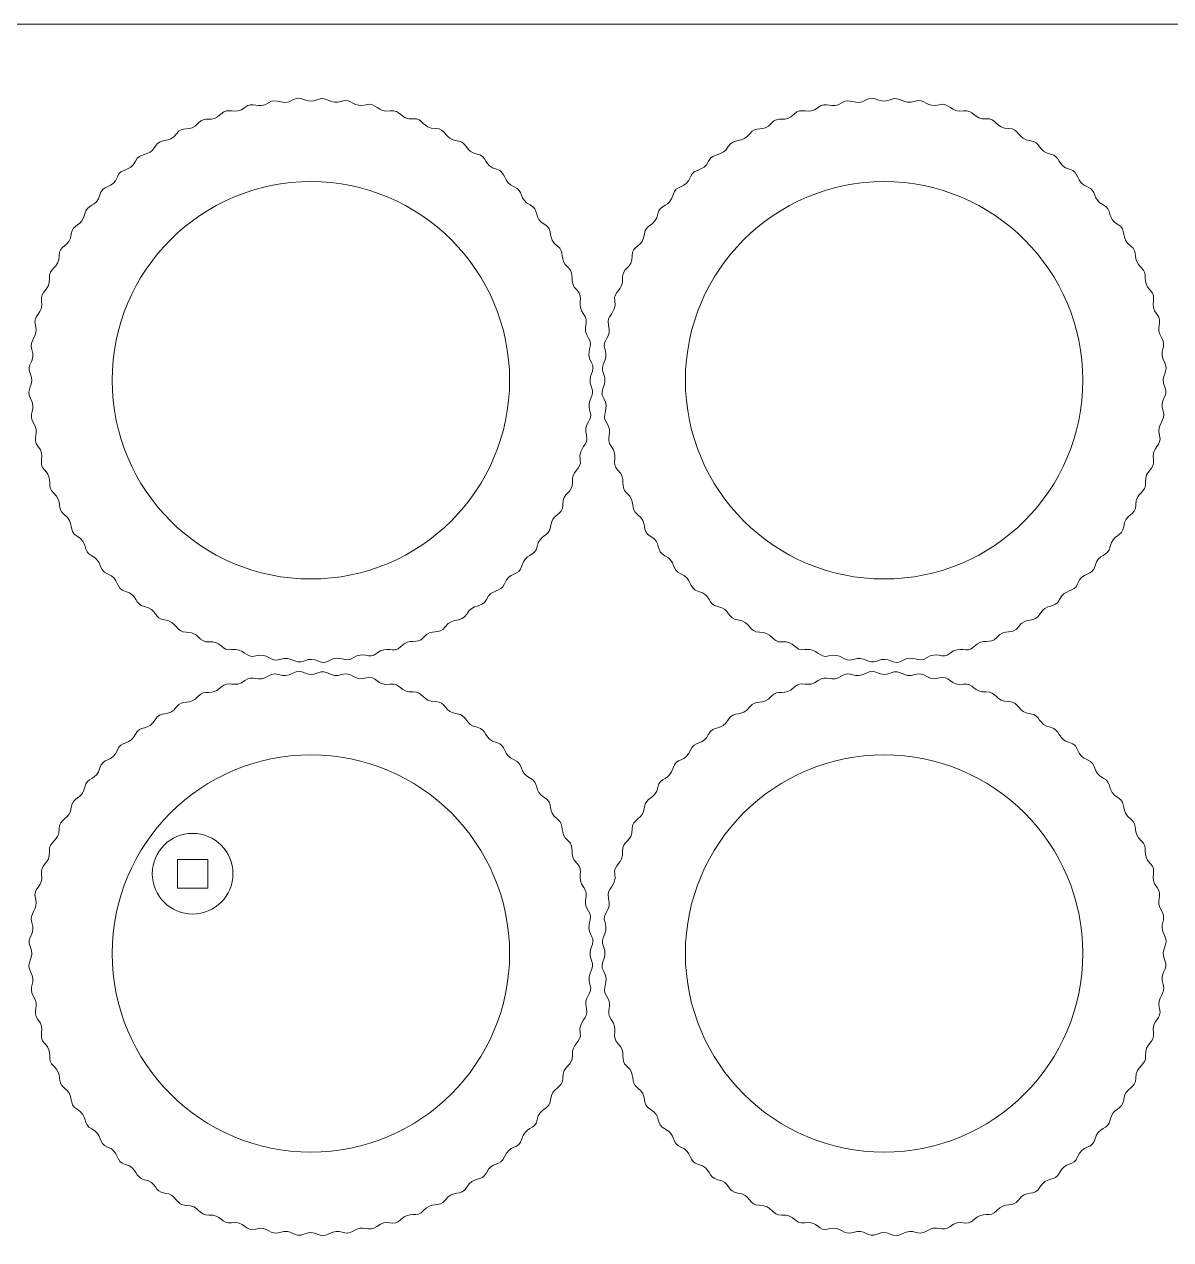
# Model space of a CAD drawing. Header units: centimetres. Extents: x -115 to 36, y 62 to 130.
# Drawn here: x -105.47 to -92.77, y 116.61 to 130.08 of the extents above; entities that cross this region are included whole.
import ezdxf

# ---------------------------------------------------------------- set-up
doc = ezdxf.new("R2010")
doc.units = ezdxf.units.CM
doc.header["$MEASUREMENT"] = 0
doc.layers.add('Camada 1', color=7, linetype='Continuous')

msp = doc.modelspace()

# ---------------------------------------------------------------- linework, layer by layer
at = {"layer": 'Camada 1', "lineweight": 9}
for points, knots in [([(-114.586, 128.83106), (-114.586, 129.51825), (-114.02377, 130.08052), (-113.33658, 130.08052), (-113.33658, 130.08052), (-113.33658, 130.08052), (-79.60186, 130.08052), (-79.60186, 130.08052), (-79.60186, 130.08052), (-78.91467, 130.08052), (-78.3524, 129.51825), (-78.3524, 128.83106), (-78.3524, 128.83106), (-78.3524, 128.83106), (-78.3524, 76.35485), (-78.3524, 76.35485), (-78.3524, 76.35485), (-78.3524, 75.66762), (-78.91467, 75.1054), (-79.60186, 75.1054), (-79.60186, 75.1054), (-79.60186, 75.1054), (-113.33658, 75.1054), (-113.33658, 75.1054), (-113.33658, 75.1054), (-114.02377, 75.1054), (-114.586, 75.66762), (-114.586, 76.35485), (-114.586, 76.35485), (-114.586, 76.35485), (-114.586, 128.83106), (-114.586, 128.83106)], [0, 0, 0, 0, 0.11111111, 0.11111111, 0.11111111, 0.11111111, 0.22222222, 0.22222222, 0.22222222, 0.22222222, 0.33333333, 0.33333333, 0.33333333, 0.33333333, 0.44444444, 0.44444444, 0.44444444, 0.44444444, 0.55555556, 0.55555556, 0.55555556, 0.55555556, 0.66666667, 0.66666667, 0.66666667, 0.66666667, 0.77777778, 0.77777778, 0.77777778, 0.77777778, 1, 1, 1, 1]), ([(-105.19728, 127.2658), (-105.20688, 127.37977), (-105.08657, 127.37175), (-105.08983, 127.51479), (-105.08983, 127.51479), (-105.09257, 127.63487), (-104.96768, 127.61116), (-104.95404, 127.75639), (-104.95404, 127.75639), (-104.94339, 127.86987), (-104.8303, 127.83966), (-104.80539, 127.97768), (-104.80539, 127.97768), (-104.78497, 128.09084), (-104.67103, 128.05066), (-104.63721, 128.19018), (-104.63721, 128.19018), (-104.60883, 128.30725), (-104.49414, 128.25171), (-104.44353, 128.38852), (-104.44353, 128.38852), (-104.404, 128.49537), (-104.30236, 128.43708), (-104.24266, 128.56389), (-104.24266, 128.56389), (-104.19372, 128.66783), (-104.09388, 128.59969), (-104.02517, 128.72568), (-104.02517, 128.72568), (-103.96766, 128.83113), (-103.87121, 128.74844), (-103.78666, 128.86731), (-103.78666, 128.86731), (-103.72081, 128.95989), (-103.63802, 128.87781), (-103.54731, 128.9847), (-103.54731, 128.9847), (-103.47316, 129.07207), (-103.39422, 128.98073), (-103.2954, 129.08446), (-103.2954, 129.08446), (-103.2124, 129.17159), (-103.1408, 129.0663), (-103.02847, 129.15944), (-103.02847, 129.15944), (-102.94103, 129.23195), (-102.88198, 129.13128), (-102.76675, 129.21099), (-102.76675, 129.21099), (-102.67261, 129.27611), (-102.61991, 129.16773), (-102.49762, 129.2422), (-102.49762, 129.2422), (-102.3948, 129.30481), (-102.35304, 129.1845), (-102.22046, 129.24545), (-102.22046, 129.24545), (-102.11767, 129.2927), (-102.08538, 129.18041), (-101.95434, 129.22748), (-101.95434, 129.22748), (-101.84655, 129.2662), (-101.82365, 129.14779), (-101.6861, 129.18807), (-101.6861, 129.18807), (-101.57085, 129.22182), (-101.56118, 129.09493), (-101.41761, 129.11943), (-101.41761, 129.11943), (-101.30532, 129.13859), (-101.30498, 129.02144), (-101.16532, 129.03316), (-101.16532, 129.03316), (-101.05126, 129.04273), (-101.05934, 128.9224), (-100.91637, 128.92571), (-100.91637, 128.92571), (-100.79623, 128.92849), (-100.81992, 128.80352), (-100.67473, 128.78996), (-100.67473, 128.78996), (-100.56136, 128.77937), (-100.59152, 128.66625), (-100.45344, 128.64132), (-100.45344, 128.64132), (-100.34035, 128.6209), (-100.38038, 128.50692), (-100.24089, 128.47309), (-100.24089, 128.47309), (-100.12384, 128.4447), (-100.17944, 128.33012), (-100.04256, 128.27941), (-100.04256, 128.27941), (-99.93568, 128.23981), (-99.99413, 128.13831), (-99.86719, 128.07854), (-99.86719, 128.07854), (-99.76333, 128.02964), (-99.83134, 127.92971), (-99.70544, 127.86105), (-99.70544, 127.86105), (-99.59998, 127.80354), (-99.68269, 127.70713), (-99.56377, 127.62255), (-99.56377, 127.62255), (-99.47131, 127.55679), (-99.55324, 127.47384), (-99.44642, 127.38315), (-99.44642, 127.38315), (-99.35895, 127.30888), (-99.45047, 127.23019), (-99.34666, 127.13128), (-99.34666, 127.13128), (-99.25959, 127.04832), (-99.36482, 126.97657), (-99.27168, 126.86435), (-99.27168, 126.86435), (-99.1991, 126.7769), (-99.29992, 126.71799), (-99.22013, 126.60263), (-99.22013, 126.60263), (-99.15497, 126.50841), (-99.26341, 126.45588), (-99.18892, 126.33351), (-99.18892, 126.33351), (-99.12631, 126.23066), (-99.24662, 126.18895), (-99.18567, 126.05635), (-99.18567, 126.05635), (-99.13836, 125.95344), (-99.25073, 125.92144), (-99.20364, 125.79018), (-99.20364, 125.79018), (-99.165, 125.68246), (-99.28315, 125.6594), (-99.24301, 125.52195), (-99.24301, 125.52195), (-99.20931, 125.40656), (-99.33621, 125.39724), (-99.31169, 125.25354), (-99.31169, 125.25354), (-99.29251, 125.14113), (-99.4097, 125.14106), (-99.39796, 125.00116), (-99.39796, 125.00116), (-99.38839, 124.88716), (-99.50855, 124.89531), (-99.50537, 124.75221), (-99.50537, 124.75221), (-99.5027, 124.63207), (-99.6276, 124.65582), (-99.64116, 124.51066), (-99.64116, 124.51066), (-99.65176, 124.39713), (-99.76492, 124.42747), (-99.7898, 124.28932), (-99.7898, 124.28932), (-99.81015, 124.17633), (-99.92421, 124.21624), (-99.95802, 124.07678), (-99.95802, 124.07678), (-99.98637, 123.95984), (-100.10114, 124.01522), (-100.15171, 123.87849), (-100.15171, 123.87849), (-100.19126, 123.77153), (-100.29268, 123.83012), (-100.35253, 123.70311), (-100.35253, 123.70311), (-100.4015, 123.59919), (-100.50127, 123.66733), (-100.57007, 123.54132), (-100.57007, 123.54132), (-100.62761, 123.43594), (-100.72395, 123.51861), (-100.80853, 123.39969), (-100.80853, 123.39969), (-100.87431, 123.3072), (-100.95719, 123.3892), (-101.04797, 123.2823), (-101.04797, 123.2823), (-101.12221, 123.19487), (-101.20079, 123.28644), (-101.29984, 123.18254), (-101.29984, 123.18254), (-101.38283, 123.09548), (-101.45443, 123.20072), (-101.56677, 123.10757), (-101.56677, 123.10757), (-101.65424, 123.03504), (-101.71311, 123.1358), (-101.82849, 123.05602), (-101.82849, 123.05602), (-101.92269, 122.99088), (-101.97517, 123.09936), (-102.09761, 123.02481), (-102.09761, 123.02481), (-102.20034, 122.96225), (-102.24209, 123.08245), (-102.37477, 123.02155), (-102.37477, 123.02155), (-102.47774, 122.97429), (-102.50955, 123.08666), (-102.6409, 123.03952), (-102.6409, 123.03952), (-102.74858, 123.00087), (-102.7718, 123.11906), (-102.90913, 123.07894), (-102.90913, 123.07894), (-103.02453, 123.04523), (-103.03384, 123.17208), (-103.17758, 123.14757), (-103.17758, 123.14757), (-103.28994, 123.12841), (-103.28997, 123.2455), (-103.42992, 123.23384), (-103.42992, 123.23384), (-103.544, 123.22434), (-103.53591, 123.34455), (-103.67891, 123.34129), (-103.67891, 123.34129), (-103.79901, 123.33855), (-103.77524, 123.46345), (-103.92046, 123.47708), (-103.92046, 123.47708), (-104.03398, 123.48774), (-104.00359, 123.60079), (-104.14176, 123.62568), (-104.14176, 123.62568), (-104.25477, 123.64604), (-104.21488, 123.7601), (-104.3543, 123.79391), (-104.3543, 123.79391), (-104.47133, 123.82229), (-104.41576, 123.93695), (-104.55263, 123.98759), (-104.55263, 123.98759), (-104.65953, 124.02714), (-104.6011, 124.12869), (-104.728, 124.18846), (-104.728, 124.18846), (-104.83193, 124.23741), (-104.76381, 124.33721), (-104.8898, 124.40595), (-104.8898, 124.40595), (-104.99517, 124.46344), (-104.91247, 124.55979), (-105.03143, 124.64442), (-105.03143, 124.64442), (-105.12395, 124.71024), (-105.04184, 124.79301), (-105.14882, 124.88385), (-105.14882, 124.88385), (-105.23621, 124.95806), (-105.1447, 125.03667), (-105.24858, 125.13572), (-105.24858, 125.13572), (-105.33562, 125.21871), (-105.23034, 125.29031), (-105.32355, 125.40265), (-105.32355, 125.40265), (-105.39611, 125.4901), (-105.29527, 125.54893), (-105.3751, 125.66437), (-105.3751, 125.66437), (-105.44021, 125.75853), (-105.33179, 125.81123), (-105.40631, 125.93354), (-105.40631, 125.93354), (-105.46892, 126.0363), (-105.34856, 126.07818), (-105.40953, 126.21066), (-105.40953, 126.21066), (-105.45691, 126.31361), (-105.34443, 126.3454), (-105.3916, 126.47678), (-105.3916, 126.47678), (-105.43027, 126.58449), (-105.312, 126.60747), (-105.35218, 126.74506), (-105.35218, 126.74506), (-105.38585, 126.86037), (-105.25909, 126.86965), (-105.28355, 127.01351), (-105.28355, 127.01351), (-105.30265, 127.12588), (-105.18559, 127.12588), (-105.19728, 127.2658)], [0, 0, 0, 0, 0.01369863, 0.01369863, 0.01369863, 0.01369863, 0.02739726, 0.02739726, 0.02739726, 0.02739726, 0.04109589, 0.04109589, 0.04109589, 0.04109589, 0.05479452, 0.05479452, 0.05479452, 0.05479452, 0.06849315, 0.06849315, 0.06849315, 0.06849315, 0.08219178, 0.08219178, 0.08219178, 0.08219178, 0.09589041, 0.09589041, 0.09589041, 0.09589041, 0.10958904, 0.10958904, 0.10958904, 0.10958904, 0.12328767, 0.12328767, 0.12328767, 0.12328767, 0.1369863, 0.1369863, 0.1369863, 0.1369863, 0.15068493, 0.15068493, 0.15068493, 0.15068493, 0.16438356, 0.16438356, 0.16438356, 0.16438356, 0.17808219, 0.17808219, 0.17808219, 0.17808219, 0.19178082, 0.19178082, 0.19178082, 0.19178082, 0.20547945, 0.20547945, 0.20547945, 0.20547945, 0.21917808, 0.21917808, 0.21917808, 0.21917808, 0.23287671, 0.23287671, 0.23287671, 0.23287671, 0.24657534, 0.24657534, 0.24657534, 0.24657534, 0.26027397, 0.26027397, 0.26027397, 0.26027397, 0.2739726, 0.2739726, 0.2739726, 0.2739726, 0.28767123, 0.28767123, 0.28767123, 0.28767123, 0.30136986, 0.30136986, 0.30136986, 0.30136986, 0.31506849, 0.31506849, 0.31506849, 0.31506849, 0.32876712, 0.32876712, 0.32876712, 0.32876712, 0.34246575, 0.34246575, 0.34246575, 0.34246575, 0.35616438, 0.35616438, 0.35616438, 0.35616438, 0.36986301, 0.36986301, 0.36986301, 0.36986301, 0.38356164, 0.38356164, 0.38356164, 0.38356164, 0.39726027, 0.39726027, 0.39726027, 0.39726027, 0.4109589, 0.4109589, 0.4109589, 0.4109589, 0.42465753, 0.42465753, 0.42465753, 0.42465753, 0.43835616, 0.43835616, 0.43835616, 0.43835616, 0.45205479, 0.45205479, 0.45205479, 0.45205479, 0.46575342, 0.46575342, 0.46575342, 0.46575342, 0.47945205, 0.47945205, 0.47945205, 0.47945205, 0.49315068, 0.49315068, 0.49315068, 0.49315068, 0.50684932, 0.50684932, 0.50684932, 0.50684932, 0.52054795, 0.52054795, 0.52054795, 0.52054795, 0.53424658, 0.53424658, 0.53424658, 0.53424658, 0.54794521, 0.54794521, 0.54794521, 0.54794521, 0.56164384, 0.56164384, 0.56164384, 0.56164384, 0.57534247, 0.57534247, 0.57534247, 0.57534247, 0.5890411, 0.5890411, 0.5890411, 0.5890411, 0.60273973, 0.60273973, 0.60273973, 0.60273973, 0.61643836, 0.61643836, 0.61643836, 0.61643836, 0.63013699, 0.63013699, 0.63013699, 0.63013699, 0.64383562, 0.64383562, 0.64383562, 0.64383562, 0.65753425, 0.65753425, 0.65753425, 0.65753425, 0.67123288, 0.67123288, 0.67123288, 0.67123288, 0.68493151, 0.68493151, 0.68493151, 0.68493151, 0.69863014, 0.69863014, 0.69863014, 0.69863014, 0.71232877, 0.71232877, 0.71232877, 0.71232877, 0.7260274, 0.7260274, 0.7260274, 0.7260274, 0.73972603, 0.73972603, 0.73972603, 0.73972603, 0.75342466, 0.75342466, 0.75342466, 0.75342466, 0.76712329, 0.76712329, 0.76712329, 0.76712329, 0.78082192, 0.78082192, 0.78082192, 0.78082192, 0.79452055, 0.79452055, 0.79452055, 0.79452055, 0.80821918, 0.80821918, 0.80821918, 0.80821918, 0.82191781, 0.82191781, 0.82191781, 0.82191781, 0.83561644, 0.83561644, 0.83561644, 0.83561644, 0.84931507, 0.84931507, 0.84931507, 0.84931507, 0.8630137, 0.8630137, 0.8630137, 0.8630137, 0.87671233, 0.87671233, 0.87671233, 0.87671233, 0.89041096, 0.89041096, 0.89041096, 0.89041096, 0.90410959, 0.90410959, 0.90410959, 0.90410959, 0.91780822, 0.91780822, 0.91780822, 0.91780822, 0.93150685, 0.93150685, 0.93150685, 0.93150685, 0.94520548, 0.94520548, 0.94520548, 0.94520548, 0.95890411, 0.95890411, 0.95890411, 0.95890411, 0.97260274, 0.97260274, 0.97260274, 0.97260274, 1, 1, 1, 1]), ([(-98.8426, 127.2658), (-98.8522, 127.37977), (-98.73189, 127.37175), (-98.73515, 127.51479), (-98.73515, 127.51479), (-98.73789, 127.63487), (-98.613, 127.61116), (-98.59936, 127.75639), (-98.59936, 127.75639), (-98.58871, 127.86987), (-98.47562, 127.83966), (-98.45071, 127.97768), (-98.45071, 127.97768), (-98.43029, 128.09084), (-98.31635, 128.05066), (-98.28253, 128.19018), (-98.28253, 128.19018), (-98.25415, 128.30725), (-98.13946, 128.25171), (-98.08885, 128.38852), (-98.08885, 128.38852), (-98.04932, 128.49537), (-97.94768, 128.43708), (-97.88798, 128.56389), (-97.88798, 128.56389), (-97.83904, 128.66783), (-97.7392, 128.59969), (-97.67049, 128.72568), (-97.67049, 128.72568), (-97.61298, 128.83113), (-97.51653, 128.74844), (-97.43198, 128.86731), (-97.43198, 128.86731), (-97.36613, 128.95989), (-97.28334, 128.87781), (-97.19263, 128.9847), (-97.19263, 128.9847), (-97.11848, 129.07207), (-97.03954, 128.98073), (-96.94072, 129.08446), (-96.94072, 129.08446), (-96.85772, 129.17159), (-96.78612, 129.0663), (-96.67379, 129.15944), (-96.67379, 129.15944), (-96.58635, 129.23195), (-96.5273, 129.13128), (-96.41207, 129.21099), (-96.41207, 129.21099), (-96.31793, 129.27611), (-96.26523, 129.16773), (-96.14294, 129.2422), (-96.14294, 129.2422), (-96.04012, 129.30481), (-95.99836, 129.1845), (-95.86578, 129.24545), (-95.86578, 129.24545), (-95.76299, 129.2927), (-95.7307, 129.18041), (-95.59966, 129.22748), (-95.59966, 129.22748), (-95.49187, 129.2662), (-95.46897, 129.14779), (-95.33142, 129.18807), (-95.33142, 129.18807), (-95.21617, 129.22182), (-95.2065, 129.09493), (-95.06293, 129.11943), (-95.06293, 129.11943), (-94.95064, 129.13859), (-94.9503, 129.02144), (-94.81064, 129.03316), (-94.81064, 129.03316), (-94.69658, 129.04273), (-94.70466, 128.9224), (-94.56169, 128.92571), (-94.56169, 128.92571), (-94.44155, 128.92849), (-94.46524, 128.80352), (-94.32005, 128.78996), (-94.32005, 128.78996), (-94.20668, 128.77937), (-94.23684, 128.66625), (-94.09876, 128.64132), (-94.09876, 128.64132), (-93.98567, 128.6209), (-94.0257, 128.50692), (-93.88621, 128.47309), (-93.88621, 128.47309), (-93.76916, 128.4447), (-93.82476, 128.33012), (-93.68788, 128.27941), (-93.68788, 128.27941), (-93.581, 128.23981), (-93.63945, 128.13831), (-93.51251, 128.07854), (-93.51251, 128.07854), (-93.40865, 128.02964), (-93.47666, 127.92971), (-93.35076, 127.86105), (-93.35076, 127.86105), (-93.2453, 127.80354), (-93.32801, 127.70713), (-93.20909, 127.62255), (-93.20909, 127.62255), (-93.11663, 127.55679), (-93.19856, 127.47384), (-93.09174, 127.38315), (-93.09174, 127.38315), (-93.00427, 127.30888), (-93.09579, 127.23019), (-92.99198, 127.13128), (-92.99198, 127.13128), (-92.90491, 127.04832), (-93.01014, 126.97657), (-92.917, 126.86435), (-92.917, 126.86435), (-92.84442, 126.7769), (-92.94524, 126.71799), (-92.86545, 126.60263), (-92.86545, 126.60263), (-92.80029, 126.50841), (-92.90873, 126.45588), (-92.83424, 126.33351), (-92.83424, 126.33351), (-92.77163, 126.23066), (-92.89194, 126.18895), (-92.83099, 126.05635), (-92.83099, 126.05635), (-92.78368, 125.95344), (-92.89605, 125.92144), (-92.84896, 125.79018), (-92.84896, 125.79018), (-92.81032, 125.68246), (-92.92847, 125.6594), (-92.88833, 125.52195), (-92.88833, 125.52195), (-92.85463, 125.40656), (-92.98153, 125.39724), (-92.95701, 125.25354), (-92.95701, 125.25354), (-92.93783, 125.14113), (-93.05502, 125.14106), (-93.04328, 125.00116), (-93.04328, 125.00116), (-93.03371, 124.88716), (-93.15387, 124.89531), (-93.15069, 124.75221), (-93.15069, 124.75221), (-93.14802, 124.63207), (-93.27292, 124.65582), (-93.28648, 124.51066), (-93.28648, 124.51066), (-93.29708, 124.39713), (-93.41024, 124.42747), (-93.43512, 124.28932), (-93.43512, 124.28932), (-93.45547, 124.17633), (-93.56953, 124.21624), (-93.60334, 124.07678), (-93.60334, 124.07678), (-93.63169, 123.95984), (-93.74646, 124.01522), (-93.79703, 123.87849), (-93.79703, 123.87849), (-93.83658, 123.77153), (-93.938, 123.83012), (-93.99785, 123.70311), (-93.99785, 123.70311), (-94.04682, 123.59919), (-94.14659, 123.66733), (-94.21539, 123.54132), (-94.21539, 123.54132), (-94.27293, 123.43594), (-94.36927, 123.51861), (-94.45385, 123.39969), (-94.45385, 123.39969), (-94.51963, 123.3072), (-94.60251, 123.3892), (-94.69329, 123.2823), (-94.69329, 123.2823), (-94.76753, 123.19487), (-94.84611, 123.28644), (-94.94516, 123.18254), (-94.94516, 123.18254), (-95.02815, 123.09548), (-95.09975, 123.20072), (-95.21209, 123.10757), (-95.21209, 123.10757), (-95.29956, 123.03504), (-95.35843, 123.1358), (-95.47381, 123.05602), (-95.47381, 123.05602), (-95.56801, 122.99088), (-95.62049, 123.09936), (-95.74293, 123.02481), (-95.74293, 123.02481), (-95.84566, 122.96225), (-95.88741, 123.08245), (-96.02009, 123.02155), (-96.02009, 123.02155), (-96.12306, 122.97429), (-96.15487, 123.08666), (-96.28622, 123.03952), (-96.28622, 123.03952), (-96.3939, 123.00087), (-96.41712, 123.11906), (-96.55445, 123.07894), (-96.55445, 123.07894), (-96.66985, 123.04523), (-96.67916, 123.17208), (-96.8229, 123.14757), (-96.8229, 123.14757), (-96.93526, 123.12841), (-96.93529, 123.2455), (-97.07524, 123.23384), (-97.07524, 123.23384), (-97.18932, 123.22434), (-97.18123, 123.34455), (-97.32423, 123.34129), (-97.32423, 123.34129), (-97.44433, 123.33855), (-97.42056, 123.46345), (-97.56578, 123.47708), (-97.56578, 123.47708), (-97.6793, 123.48774), (-97.64891, 123.60079), (-97.78708, 123.62568), (-97.78708, 123.62568), (-97.90009, 123.64604), (-97.8602, 123.7601), (-97.99962, 123.79391), (-97.99962, 123.79391), (-98.11665, 123.82229), (-98.06108, 123.93695), (-98.19795, 123.98759), (-98.19795, 123.98759), (-98.30485, 124.02714), (-98.24642, 124.12869), (-98.37332, 124.18846), (-98.37332, 124.18846), (-98.47725, 124.23741), (-98.40913, 124.33721), (-98.53512, 124.40595), (-98.53512, 124.40595), (-98.64049, 124.46344), (-98.55779, 124.55979), (-98.67675, 124.64442), (-98.67675, 124.64442), (-98.76927, 124.71024), (-98.68716, 124.79301), (-98.79414, 124.88385), (-98.79414, 124.88385), (-98.88153, 124.95806), (-98.79002, 125.03667), (-98.8939, 125.13572), (-98.8939, 125.13572), (-98.98094, 125.21871), (-98.87566, 125.29031), (-98.96887, 125.40265), (-98.96887, 125.40265), (-99.04143, 125.4901), (-98.94059, 125.54893), (-99.02042, 125.66437), (-99.02042, 125.66437), (-99.08553, 125.75853), (-98.97711, 125.81123), (-99.05163, 125.93354), (-99.05163, 125.93354), (-99.11424, 126.0363), (-98.99388, 126.07818), (-99.05485, 126.21066), (-99.05485, 126.21066), (-99.10223, 126.31361), (-98.98975, 126.3454), (-99.03692, 126.47678), (-99.03692, 126.47678), (-99.07559, 126.58449), (-98.95732, 126.60747), (-98.9975, 126.74506), (-98.9975, 126.74506), (-99.03117, 126.86037), (-98.90441, 126.86965), (-98.92887, 127.01351), (-98.92887, 127.01351), (-98.94797, 127.12588), (-98.83091, 127.12588), (-98.8426, 127.2658)], [0, 0, 0, 0, 0.01369863, 0.01369863, 0.01369863, 0.01369863, 0.02739726, 0.02739726, 0.02739726, 0.02739726, 0.04109589, 0.04109589, 0.04109589, 0.04109589, 0.05479452, 0.05479452, 0.05479452, 0.05479452, 0.06849315, 0.06849315, 0.06849315, 0.06849315, 0.08219178, 0.08219178, 0.08219178, 0.08219178, 0.09589041, 0.09589041, 0.09589041, 0.09589041, 0.10958904, 0.10958904, 0.10958904, 0.10958904, 0.12328767, 0.12328767, 0.12328767, 0.12328767, 0.1369863, 0.1369863, 0.1369863, 0.1369863, 0.15068493, 0.15068493, 0.15068493, 0.15068493, 0.16438356, 0.16438356, 0.16438356, 0.16438356, 0.17808219, 0.17808219, 0.17808219, 0.17808219, 0.19178082, 0.19178082, 0.19178082, 0.19178082, 0.20547945, 0.20547945, 0.20547945, 0.20547945, 0.21917808, 0.21917808, 0.21917808, 0.21917808, 0.23287671, 0.23287671, 0.23287671, 0.23287671, 0.24657534, 0.24657534, 0.24657534, 0.24657534, 0.26027397, 0.26027397, 0.26027397, 0.26027397, 0.2739726, 0.2739726, 0.2739726, 0.2739726, 0.28767123, 0.28767123, 0.28767123, 0.28767123, 0.30136986, 0.30136986, 0.30136986, 0.30136986, 0.31506849, 0.31506849, 0.31506849, 0.31506849, 0.32876712, 0.32876712, 0.32876712, 0.32876712, 0.34246575, 0.34246575, 0.34246575, 0.34246575, 0.35616438, 0.35616438, 0.35616438, 0.35616438, 0.36986301, 0.36986301, 0.36986301, 0.36986301, 0.38356164, 0.38356164, 0.38356164, 0.38356164, 0.39726027, 0.39726027, 0.39726027, 0.39726027, 0.4109589, 0.4109589, 0.4109589, 0.4109589, 0.42465753, 0.42465753, 0.42465753, 0.42465753, 0.43835616, 0.43835616, 0.43835616, 0.43835616, 0.45205479, 0.45205479, 0.45205479, 0.45205479, 0.46575342, 0.46575342, 0.46575342, 0.46575342, 0.47945205, 0.47945205, 0.47945205, 0.47945205, 0.49315068, 0.49315068, 0.49315068, 0.49315068, 0.50684932, 0.50684932, 0.50684932, 0.50684932, 0.52054795, 0.52054795, 0.52054795, 0.52054795, 0.53424658, 0.53424658, 0.53424658, 0.53424658, 0.54794521, 0.54794521, 0.54794521, 0.54794521, 0.56164384, 0.56164384, 0.56164384, 0.56164384, 0.57534247, 0.57534247, 0.57534247, 0.57534247, 0.5890411, 0.5890411, 0.5890411, 0.5890411, 0.60273973, 0.60273973, 0.60273973, 0.60273973, 0.61643836, 0.61643836, 0.61643836, 0.61643836, 0.63013699, 0.63013699, 0.63013699, 0.63013699, 0.64383562, 0.64383562, 0.64383562, 0.64383562, 0.65753425, 0.65753425, 0.65753425, 0.65753425, 0.67123288, 0.67123288, 0.67123288, 0.67123288, 0.68493151, 0.68493151, 0.68493151, 0.68493151, 0.69863014, 0.69863014, 0.69863014, 0.69863014, 0.71232877, 0.71232877, 0.71232877, 0.71232877, 0.7260274, 0.7260274, 0.7260274, 0.7260274, 0.73972603, 0.73972603, 0.73972603, 0.73972603, 0.75342466, 0.75342466, 0.75342466, 0.75342466, 0.76712329, 0.76712329, 0.76712329, 0.76712329, 0.78082192, 0.78082192, 0.78082192, 0.78082192, 0.79452055, 0.79452055, 0.79452055, 0.79452055, 0.80821918, 0.80821918, 0.80821918, 0.80821918, 0.82191781, 0.82191781, 0.82191781, 0.82191781, 0.83561644, 0.83561644, 0.83561644, 0.83561644, 0.84931507, 0.84931507, 0.84931507, 0.84931507, 0.8630137, 0.8630137, 0.8630137, 0.8630137, 0.87671233, 0.87671233, 0.87671233, 0.87671233, 0.89041096, 0.89041096, 0.89041096, 0.89041096, 0.90410959, 0.90410959, 0.90410959, 0.90410959, 0.91780822, 0.91780822, 0.91780822, 0.91780822, 0.93150685, 0.93150685, 0.93150685, 0.93150685, 0.94520548, 0.94520548, 0.94520548, 0.94520548, 0.95890411, 0.95890411, 0.95890411, 0.95890411, 0.97260274, 0.97260274, 0.97260274, 0.97260274, 1, 1, 1, 1]), ([(-102.2976, 123.93071), (-103.5142, 123.93071), (-104.50041, 124.91692), (-104.50041, 126.13352), (-104.50041, 126.13352), (-104.50041, 127.35008), (-103.5142, 128.33633), (-102.2976, 128.33633), (-102.2976, 128.33633), (-101.08104, 128.33633), (-100.09479, 127.35008), (-100.09479, 126.13352), (-100.09479, 126.13352), (-100.09479, 124.91692), (-101.08104, 123.93071), (-102.2976, 123.93071)], [0, 0, 0, 0, 0.2, 0.2, 0.2, 0.2, 0.4, 0.4, 0.4, 0.4, 0.6, 0.6, 0.6, 0.6, 1, 1, 1, 1]), ([(-95.94292, 123.93071), (-97.15952, 123.93071), (-98.14573, 124.91692), (-98.14573, 126.13352), (-98.14573, 126.13352), (-98.14573, 127.35008), (-97.15952, 128.33633), (-95.94292, 128.33633), (-95.94292, 128.33633), (-94.72636, 128.33633), (-93.74011, 127.35008), (-93.74011, 126.13352), (-93.74011, 126.13352), (-93.74011, 124.91692), (-94.72636, 123.93071), (-95.94292, 123.93071)], [0, 0, 0, 0, 0.2, 0.2, 0.2, 0.2, 0.4, 0.4, 0.4, 0.4, 0.6, 0.6, 0.6, 0.6, 1, 1, 1, 1]), ([(-105.19726, 120.91108), (-105.20687, 121.02513), (-105.08655, 121.01702), (-105.08981, 121.16011), (-105.08981, 121.16011), (-105.09255, 121.28013), (-104.96765, 121.25653), (-104.95402, 121.40171), (-104.95402, 121.40171), (-104.94336, 121.51519), (-104.83032, 121.48491), (-104.80538, 121.623), (-104.80538, 121.623), (-104.78495, 121.73612), (-104.67102, 121.696), (-104.63719, 121.8355), (-104.63719, 121.8355), (-104.6088, 121.95257), (-104.4941, 121.89703), (-104.44351, 122.03384), (-104.44351, 122.03384), (-104.404, 122.14069), (-104.30239, 122.08238), (-104.24264, 122.20921), (-104.24264, 122.20921), (-104.1937, 122.31311), (-104.09384, 122.24506), (-104.02515, 122.371), (-104.02515, 122.371), (-103.96768, 122.47638), (-103.87123, 122.39371), (-103.78664, 122.51263), (-103.78664, 122.51263), (-103.72081, 122.60518), (-103.6379, 122.5232), (-103.54729, 122.62998), (-103.54729, 122.62998), (-103.47311, 122.7174), (-103.39425, 122.626), (-103.29538, 122.72978), (-103.29538, 122.72978), (-103.21241, 122.81687), (-103.14081, 122.71159), (-103.02845, 122.80476), (-103.02845, 122.80476), (-102.94097, 122.8773), (-102.88204, 122.77655), (-102.76673, 122.85631), (-102.76673, 122.85631), (-102.67257, 122.92144), (-102.61984, 122.81302), (-102.4976, 122.88752), (-102.4976, 122.88752), (-102.39488, 122.95013), (-102.35284, 122.8298), (-102.22045, 122.89073), (-102.22045, 122.89073), (-102.11755, 122.93809), (-102.08565, 122.82569), (-101.95432, 122.8728), (-101.95432, 122.8728), (-101.84654, 122.91146), (-101.8234, 122.79311), (-101.68609, 122.83334), (-101.68609, 122.83334), (-101.57073, 122.86714), (-101.56134, 122.74023), (-101.4176, 122.76475), (-101.4176, 122.76475), (-101.30527, 122.78392), (-101.30505, 122.66675), (-101.1653, 122.67848), (-101.1653, 122.67848), (-101.05119, 122.68806), (-101.0594, 122.56772), (-100.91635, 122.57103), (-100.91635, 122.57103), (-100.79635, 122.57381), (-100.81973, 122.44877), (-100.67471, 122.43524), (-100.67471, 122.43524), (-100.56126, 122.42466), (-100.59153, 122.31153), (-100.45342, 122.28664), (-100.45342, 122.28664), (-100.34042, 122.26627), (-100.38031, 122.15222), (-100.24088, 122.11841), (-100.24088, 122.11841), (-100.12378, 122.09001), (-100.17943, 121.97539), (-100.04254, 121.92473), (-100.04254, 121.92473), (-99.93568, 121.88518), (-99.99418, 121.78373), (-99.86717, 121.72386), (-99.86717, 121.72386), (-99.76331, 121.67491), (-99.83135, 121.57507), (-99.70542, 121.50637), (-99.70542, 121.50637), (-99.59997, 121.44884), (-99.68267, 121.35238), (-99.56375, 121.26786), (-99.56375, 121.26786), (-99.47131, 121.20216), (-99.55321, 121.11915), (-99.4464, 121.02847), (-99.4464, 121.02847), (-99.35892, 120.9542), (-99.45046, 120.87551), (-99.34664, 120.7766), (-99.34664, 120.7766), (-99.25958, 120.69366), (-99.3648, 120.62196), (-99.27166, 120.50967), (-99.27166, 120.50967), (-99.19908, 120.42217), (-99.29991, 120.36331), (-99.22011, 120.24795), (-99.22011, 120.24795), (-99.15495, 120.15376), (-99.26338, 120.10111), (-99.18891, 119.97883), (-99.18891, 119.97883), (-99.1263, 119.87602), (-99.24662, 119.83417), (-99.18565, 119.70162), (-99.18565, 119.70162), (-99.13835, 119.59878), (-99.25069, 119.56683), (-99.20362, 119.4355), (-99.20362, 119.4355), (-99.16498, 119.32771), (-99.28312, 119.3047), (-99.24299, 119.16727), (-99.24299, 119.16727), (-99.2093, 119.05191), (-99.33618, 119.04251), (-99.31167, 118.89882), (-99.31167, 118.89882), (-99.2925, 118.78647), (-99.40968, 118.78635), (-99.39794, 118.64648), (-99.39794, 118.64648), (-99.38836, 118.53239), (-99.50855, 118.54062), (-99.50535, 118.39753), (-99.50535, 118.39753), (-99.50267, 118.27742), (-99.62757, 118.30117), (-99.64114, 118.15598), (-99.64114, 118.15598), (-99.65176, 118.04241), (-99.76487, 118.07285), (-99.78978, 117.93464), (-99.78978, 117.93464), (-99.81014, 117.82166), (-99.92423, 117.8614), (-99.95801, 117.7221), (-99.95801, 117.7221), (-99.98638, 117.60511), (-100.10101, 117.66065), (-100.15169, 117.52381), (-100.15169, 117.52381), (-100.19132, 117.41681), (-100.29267, 117.47542), (-100.35252, 117.34843), (-100.35252, 117.34843), (-100.40152, 117.24446), (-100.50131, 117.3126), (-100.57005, 117.18664), (-100.57005, 117.18664), (-100.62756, 117.08126), (-100.72404, 117.16389), (-100.80856, 117.04501), (-100.80856, 117.04501), (-100.87438, 116.95244), (-100.95717, 117.03452), (-101.04795, 116.92762), (-101.04795, 116.92762), (-101.12217, 116.84022), (-101.20092, 116.9316), (-101.29982, 116.82786), (-101.29982, 116.82786), (-101.38285, 116.74076), (-101.45435, 116.84608), (-101.56675, 116.75288), (-101.56675, 116.75288), (-101.6542, 116.68037), (-101.7131, 116.78112), (-101.82847, 116.70134), (-101.82847, 116.70134), (-101.92265, 116.63621), (-101.97524, 116.74458), (-102.0976, 116.67013), (-102.0976, 116.67013), (-102.20038, 116.60759), (-102.24219, 116.7278), (-102.37476, 116.66687), (-102.37476, 116.66687), (-102.47761, 116.6196), (-102.50958, 116.73192), (-102.64088, 116.68484), (-102.64088, 116.68484), (-102.74868, 116.64619), (-102.77157, 116.76437), (-102.90911, 116.72421), (-102.90911, 116.72421), (-103.02446, 116.69053), (-103.03383, 116.81739), (-103.17756, 116.79289), (-103.17756, 116.79289), (-103.28991, 116.77374), (-103.2901, 116.89089), (-103.4299, 116.87916), (-103.4299, 116.87916), (-103.544, 116.86958), (-103.53571, 116.98982), (-103.67889, 116.98657), (-103.67889, 116.98657), (-103.79887, 116.98385), (-103.77541, 117.10885), (-103.92045, 117.1224), (-103.92045, 117.1224), (-104.03389, 117.133), (-104.00355, 117.24605), (-104.14174, 117.271), (-104.14174, 117.271), (-104.25481, 117.29141), (-104.21486, 117.40542), (-104.35428, 117.43923), (-104.35428, 117.43923), (-104.47136, 117.46762), (-104.41574, 117.58227), (-104.55262, 117.63291), (-104.55262, 117.63291), (-104.65958, 117.67248), (-104.60093, 117.77385), (-104.72799, 117.83374), (-104.72799, 117.83374), (-104.83187, 117.88271), (-104.76382, 117.98252), (-104.88978, 118.05127), (-104.88978, 118.05127), (-104.99519, 118.1088), (-104.91244, 118.20506), (-105.03141, 118.28974), (-105.03141, 118.28974), (-105.12394, 118.3556), (-105.04184, 118.43834), (-105.1488, 118.52917), (-105.1488, 118.52917), (-105.23619, 118.60338), (-105.14468, 118.682), (-105.24856, 118.78104), (-105.24856, 118.78104), (-105.33563, 118.86405), (-105.2303, 118.93561), (-105.32354, 119.04797), (-105.32354, 119.04797), (-105.39609, 119.1354), (-105.29524, 119.19421), (-105.37509, 119.30969), (-105.37509, 119.30969), (-105.44019, 119.40384), (-105.33177, 119.45645), (-105.4063, 119.57882), (-105.4063, 119.57882), (-105.46889, 119.68158), (-105.34857, 119.7235), (-105.40951, 119.85593), (-105.40951, 119.85593), (-105.45691, 119.95893), (-105.3444, 119.99072), (-105.39158, 120.1221), (-105.39158, 120.1221), (-105.43025, 120.2298), (-105.31196, 120.25288), (-105.35217, 120.39038), (-105.35217, 120.39038), (-105.38589, 120.50566), (-105.25906, 120.51491), (-105.28353, 120.65883), (-105.28353, 120.65883), (-105.30263, 120.7712), (-105.18557, 120.77124), (-105.19726, 120.91108)], [0, 0, 0, 0, 0.01369863, 0.01369863, 0.01369863, 0.01369863, 0.02739726, 0.02739726, 0.02739726, 0.02739726, 0.04109589, 0.04109589, 0.04109589, 0.04109589, 0.05479452, 0.05479452, 0.05479452, 0.05479452, 0.06849315, 0.06849315, 0.06849315, 0.06849315, 0.08219178, 0.08219178, 0.08219178, 0.08219178, 0.09589041, 0.09589041, 0.09589041, 0.09589041, 0.10958904, 0.10958904, 0.10958904, 0.10958904, 0.12328767, 0.12328767, 0.12328767, 0.12328767, 0.1369863, 0.1369863, 0.1369863, 0.1369863, 0.15068493, 0.15068493, 0.15068493, 0.15068493, 0.16438356, 0.16438356, 0.16438356, 0.16438356, 0.17808219, 0.17808219, 0.17808219, 0.17808219, 0.19178082, 0.19178082, 0.19178082, 0.19178082, 0.20547945, 0.20547945, 0.20547945, 0.20547945, 0.21917808, 0.21917808, 0.21917808, 0.21917808, 0.23287671, 0.23287671, 0.23287671, 0.23287671, 0.24657534, 0.24657534, 0.24657534, 0.24657534, 0.26027397, 0.26027397, 0.26027397, 0.26027397, 0.2739726, 0.2739726, 0.2739726, 0.2739726, 0.28767123, 0.28767123, 0.28767123, 0.28767123, 0.30136986, 0.30136986, 0.30136986, 0.30136986, 0.31506849, 0.31506849, 0.31506849, 0.31506849, 0.32876712, 0.32876712, 0.32876712, 0.32876712, 0.34246575, 0.34246575, 0.34246575, 0.34246575, 0.35616438, 0.35616438, 0.35616438, 0.35616438, 0.36986301, 0.36986301, 0.36986301, 0.36986301, 0.38356164, 0.38356164, 0.38356164, 0.38356164, 0.39726027, 0.39726027, 0.39726027, 0.39726027, 0.4109589, 0.4109589, 0.4109589, 0.4109589, 0.42465753, 0.42465753, 0.42465753, 0.42465753, 0.43835616, 0.43835616, 0.43835616, 0.43835616, 0.45205479, 0.45205479, 0.45205479, 0.45205479, 0.46575342, 0.46575342, 0.46575342, 0.46575342, 0.47945205, 0.47945205, 0.47945205, 0.47945205, 0.49315068, 0.49315068, 0.49315068, 0.49315068, 0.50684932, 0.50684932, 0.50684932, 0.50684932, 0.52054795, 0.52054795, 0.52054795, 0.52054795, 0.53424658, 0.53424658, 0.53424658, 0.53424658, 0.54794521, 0.54794521, 0.54794521, 0.54794521, 0.56164384, 0.56164384, 0.56164384, 0.56164384, 0.57534247, 0.57534247, 0.57534247, 0.57534247, 0.5890411, 0.5890411, 0.5890411, 0.5890411, 0.60273973, 0.60273973, 0.60273973, 0.60273973, 0.61643836, 0.61643836, 0.61643836, 0.61643836, 0.63013699, 0.63013699, 0.63013699, 0.63013699, 0.64383562, 0.64383562, 0.64383562, 0.64383562, 0.65753425, 0.65753425, 0.65753425, 0.65753425, 0.67123288, 0.67123288, 0.67123288, 0.67123288, 0.68493151, 0.68493151, 0.68493151, 0.68493151, 0.69863014, 0.69863014, 0.69863014, 0.69863014, 0.71232877, 0.71232877, 0.71232877, 0.71232877, 0.7260274, 0.7260274, 0.7260274, 0.7260274, 0.73972603, 0.73972603, 0.73972603, 0.73972603, 0.75342466, 0.75342466, 0.75342466, 0.75342466, 0.76712329, 0.76712329, 0.76712329, 0.76712329, 0.78082192, 0.78082192, 0.78082192, 0.78082192, 0.79452055, 0.79452055, 0.79452055, 0.79452055, 0.80821918, 0.80821918, 0.80821918, 0.80821918, 0.82191781, 0.82191781, 0.82191781, 0.82191781, 0.83561644, 0.83561644, 0.83561644, 0.83561644, 0.84931507, 0.84931507, 0.84931507, 0.84931507, 0.8630137, 0.8630137, 0.8630137, 0.8630137, 0.87671233, 0.87671233, 0.87671233, 0.87671233, 0.89041096, 0.89041096, 0.89041096, 0.89041096, 0.90410959, 0.90410959, 0.90410959, 0.90410959, 0.91780822, 0.91780822, 0.91780822, 0.91780822, 0.93150685, 0.93150685, 0.93150685, 0.93150685, 0.94520548, 0.94520548, 0.94520548, 0.94520548, 0.95890411, 0.95890411, 0.95890411, 0.95890411, 0.97260274, 0.97260274, 0.97260274, 0.97260274, 1, 1, 1, 1]), ([(-98.8426, 120.91113), (-98.8522, 121.0251), (-98.73189, 121.01708), (-98.73515, 121.16012), (-98.73515, 121.16012), (-98.73789, 121.2802), (-98.613, 121.25649), (-98.59936, 121.40172), (-98.59936, 121.40172), (-98.58871, 121.5152), (-98.47562, 121.48499), (-98.45071, 121.62301), (-98.45071, 121.62301), (-98.43029, 121.73617), (-98.31635, 121.69599), (-98.28253, 121.83551), (-98.28253, 121.83551), (-98.25415, 121.95258), (-98.13946, 121.89704), (-98.08885, 122.03385), (-98.08885, 122.03385), (-98.04932, 122.1407), (-97.94768, 122.08241), (-97.88798, 122.20922), (-97.88798, 122.20922), (-97.83904, 122.31316), (-97.7392, 122.24502), (-97.67049, 122.37101), (-97.67049, 122.37101), (-97.61298, 122.47646), (-97.51653, 122.39377), (-97.43198, 122.51264), (-97.43198, 122.51264), (-97.36613, 122.60522), (-97.28334, 122.52314), (-97.19263, 122.63003), (-97.19263, 122.63003), (-97.11848, 122.7174), (-97.03954, 122.62606), (-96.94072, 122.72979), (-96.94072, 122.72979), (-96.85772, 122.81692), (-96.78612, 122.71163), (-96.67379, 122.80477), (-96.67379, 122.80477), (-96.58635, 122.87728), (-96.5273, 122.77661), (-96.41207, 122.85632), (-96.41207, 122.85632), (-96.31793, 122.92144), (-96.26523, 122.81306), (-96.14294, 122.88753), (-96.14294, 122.88753), (-96.04012, 122.95014), (-95.99836, 122.82983), (-95.86578, 122.89078), (-95.86578, 122.89078), (-95.76299, 122.93803), (-95.7307, 122.82574), (-95.59966, 122.87281), (-95.59966, 122.87281), (-95.49187, 122.91153), (-95.46897, 122.79312), (-95.33142, 122.8334), (-95.33142, 122.8334), (-95.21617, 122.86715), (-95.2065, 122.74026), (-95.06293, 122.76476), (-95.06293, 122.76476), (-94.95064, 122.78392), (-94.9503, 122.66677), (-94.81064, 122.67849), (-94.81064, 122.67849), (-94.69658, 122.68806), (-94.70466, 122.56773), (-94.56169, 122.57104), (-94.56169, 122.57104), (-94.44155, 122.57382), (-94.46524, 122.44885), (-94.32005, 122.43529), (-94.32005, 122.43529), (-94.20668, 122.4247), (-94.23684, 122.31158), (-94.09876, 122.28665), (-94.09876, 122.28665), (-93.98567, 122.26623), (-94.0257, 122.15225), (-93.88621, 122.11842), (-93.88621, 122.11842), (-93.76916, 122.09003), (-93.82476, 121.97545), (-93.68788, 121.92474), (-93.68788, 121.92474), (-93.581, 121.88514), (-93.63945, 121.78364), (-93.51251, 121.72387), (-93.51251, 121.72387), (-93.40865, 121.67497), (-93.47666, 121.57504), (-93.35076, 121.50638), (-93.35076, 121.50638), (-93.2453, 121.44887), (-93.32801, 121.35246), (-93.20909, 121.26788), (-93.20909, 121.26788), (-93.11663, 121.20212), (-93.19856, 121.11917), (-93.09174, 121.02848), (-93.09174, 121.02848), (-93.00427, 120.95421), (-93.09579, 120.87552), (-92.99198, 120.77661), (-92.99198, 120.77661), (-92.90491, 120.69365), (-93.01014, 120.6219), (-92.917, 120.50968), (-92.917, 120.50968), (-92.84442, 120.42223), (-92.94524, 120.36332), (-92.86545, 120.24796), (-92.86545, 120.24796), (-92.80029, 120.15374), (-92.90873, 120.10121), (-92.83424, 119.97884), (-92.83424, 119.97884), (-92.77163, 119.87599), (-92.89194, 119.83428), (-92.83099, 119.70168), (-92.83099, 119.70168), (-92.78368, 119.59877), (-92.89605, 119.56677), (-92.84896, 119.43551), (-92.84896, 119.43551), (-92.81032, 119.32779), (-92.92847, 119.30473), (-92.88833, 119.16728), (-92.88833, 119.16728), (-92.85463, 119.05189), (-92.98153, 119.04257), (-92.95701, 118.89887), (-92.95701, 118.89887), (-92.93783, 118.78646), (-93.05502, 118.78639), (-93.04328, 118.64649), (-93.04328, 118.64649), (-93.03371, 118.53249), (-93.15387, 118.54064), (-93.15069, 118.39754), (-93.15069, 118.39754), (-93.14802, 118.2774), (-93.27292, 118.30115), (-93.28648, 118.15599), (-93.28648, 118.15599), (-93.29708, 118.04246), (-93.41024, 118.0728), (-93.43512, 117.93465), (-93.43512, 117.93465), (-93.45547, 117.82166), (-93.56953, 117.86157), (-93.60334, 117.72211), (-93.60334, 117.72211), (-93.63169, 117.60517), (-93.74646, 117.66055), (-93.79703, 117.52382), (-93.79703, 117.52382), (-93.83658, 117.41686), (-93.938, 117.47545), (-93.99785, 117.34844), (-93.99785, 117.34844), (-94.04682, 117.24452), (-94.14659, 117.31266), (-94.21539, 117.18665), (-94.21539, 117.18665), (-94.27293, 117.08127), (-94.36927, 117.16394), (-94.45385, 117.04502), (-94.45385, 117.04502), (-94.51963, 116.95253), (-94.60251, 117.03453), (-94.69329, 116.92763), (-94.69329, 116.92763), (-94.76753, 116.8402), (-94.84611, 116.93177), (-94.94516, 116.82787), (-94.94516, 116.82787), (-95.02815, 116.74081), (-95.09975, 116.84605), (-95.21209, 116.7529), (-95.21209, 116.7529), (-95.29956, 116.68037), (-95.35843, 116.78113), (-95.47381, 116.70135), (-95.47381, 116.70135), (-95.56801, 116.63621), (-95.62049, 116.74469), (-95.74293, 116.67014), (-95.74293, 116.67014), (-95.84566, 116.60758), (-95.88741, 116.72778), (-96.02009, 116.66688), (-96.02009, 116.66688), (-96.12306, 116.61962), (-96.15487, 116.73199), (-96.28622, 116.68485), (-96.28622, 116.68485), (-96.3939, 116.6462), (-96.41712, 116.76439), (-96.55445, 116.72427), (-96.55445, 116.72427), (-96.66985, 116.69056), (-96.67916, 116.81741), (-96.8229, 116.7929), (-96.8229, 116.7929), (-96.93526, 116.77374), (-96.93529, 116.89083), (-97.07524, 116.87917), (-97.07524, 116.87917), (-97.18932, 116.86967), (-97.18123, 116.98988), (-97.32423, 116.98662), (-97.32423, 116.98662), (-97.44433, 116.98388), (-97.42056, 117.10878), (-97.56578, 117.12241), (-97.56578, 117.12241), (-97.6793, 117.13307), (-97.64891, 117.24612), (-97.78708, 117.27101), (-97.78708, 117.27101), (-97.90009, 117.29137), (-97.8602, 117.40543), (-97.99962, 117.43924), (-97.99962, 117.43924), (-98.11665, 117.46762), (-98.06108, 117.58228), (-98.19795, 117.63292), (-98.19795, 117.63292), (-98.30485, 117.67247), (-98.24642, 117.77402), (-98.37332, 117.83379), (-98.37332, 117.83379), (-98.47725, 117.88274), (-98.40913, 117.98254), (-98.53512, 118.05128), (-98.53512, 118.05128), (-98.64049, 118.10877), (-98.55779, 118.20512), (-98.67675, 118.28975), (-98.67675, 118.28975), (-98.76927, 118.35557), (-98.68716, 118.43834), (-98.79414, 118.52918), (-98.79414, 118.52918), (-98.88153, 118.60339), (-98.79002, 118.682), (-98.8939, 118.78105), (-98.8939, 118.78105), (-98.98094, 118.86404), (-98.87566, 118.93564), (-98.96887, 119.04798), (-98.96887, 119.04798), (-99.04143, 119.13543), (-98.94059, 119.19426), (-99.02042, 119.3097), (-99.02042, 119.3097), (-99.08553, 119.40386), (-98.97711, 119.45656), (-99.05163, 119.57887), (-99.05163, 119.57887), (-99.11424, 119.68163), (-98.99388, 119.72351), (-99.05485, 119.85599), (-99.05485, 119.85599), (-99.10223, 119.95894), (-98.98975, 119.99073), (-99.03692, 120.12211), (-99.03692, 120.12211), (-99.07559, 120.22982), (-98.95732, 120.2528), (-98.9975, 120.39039), (-98.9975, 120.39039), (-99.03117, 120.5057), (-98.90441, 120.51498), (-98.92887, 120.65884), (-98.92887, 120.65884), (-98.94797, 120.77121), (-98.83091, 120.77121), (-98.8426, 120.91113)], [0, 0, 0, 0, 0.01369863, 0.01369863, 0.01369863, 0.01369863, 0.02739726, 0.02739726, 0.02739726, 0.02739726, 0.04109589, 0.04109589, 0.04109589, 0.04109589, 0.05479452, 0.05479452, 0.05479452, 0.05479452, 0.06849315, 0.06849315, 0.06849315, 0.06849315, 0.08219178, 0.08219178, 0.08219178, 0.08219178, 0.09589041, 0.09589041, 0.09589041, 0.09589041, 0.10958904, 0.10958904, 0.10958904, 0.10958904, 0.12328767, 0.12328767, 0.12328767, 0.12328767, 0.1369863, 0.1369863, 0.1369863, 0.1369863, 0.15068493, 0.15068493, 0.15068493, 0.15068493, 0.16438356, 0.16438356, 0.16438356, 0.16438356, 0.17808219, 0.17808219, 0.17808219, 0.17808219, 0.19178082, 0.19178082, 0.19178082, 0.19178082, 0.20547945, 0.20547945, 0.20547945, 0.20547945, 0.21917808, 0.21917808, 0.21917808, 0.21917808, 0.23287671, 0.23287671, 0.23287671, 0.23287671, 0.24657534, 0.24657534, 0.24657534, 0.24657534, 0.26027397, 0.26027397, 0.26027397, 0.26027397, 0.2739726, 0.2739726, 0.2739726, 0.2739726, 0.28767123, 0.28767123, 0.28767123, 0.28767123, 0.30136986, 0.30136986, 0.30136986, 0.30136986, 0.31506849, 0.31506849, 0.31506849, 0.31506849, 0.32876712, 0.32876712, 0.32876712, 0.32876712, 0.34246575, 0.34246575, 0.34246575, 0.34246575, 0.35616438, 0.35616438, 0.35616438, 0.35616438, 0.36986301, 0.36986301, 0.36986301, 0.36986301, 0.38356164, 0.38356164, 0.38356164, 0.38356164, 0.39726027, 0.39726027, 0.39726027, 0.39726027, 0.4109589, 0.4109589, 0.4109589, 0.4109589, 0.42465753, 0.42465753, 0.42465753, 0.42465753, 0.43835616, 0.43835616, 0.43835616, 0.43835616, 0.45205479, 0.45205479, 0.45205479, 0.45205479, 0.46575342, 0.46575342, 0.46575342, 0.46575342, 0.47945205, 0.47945205, 0.47945205, 0.47945205, 0.49315068, 0.49315068, 0.49315068, 0.49315068, 0.50684932, 0.50684932, 0.50684932, 0.50684932, 0.52054795, 0.52054795, 0.52054795, 0.52054795, 0.53424658, 0.53424658, 0.53424658, 0.53424658, 0.54794521, 0.54794521, 0.54794521, 0.54794521, 0.56164384, 0.56164384, 0.56164384, 0.56164384, 0.57534247, 0.57534247, 0.57534247, 0.57534247, 0.5890411, 0.5890411, 0.5890411, 0.5890411, 0.60273973, 0.60273973, 0.60273973, 0.60273973, 0.61643836, 0.61643836, 0.61643836, 0.61643836, 0.63013699, 0.63013699, 0.63013699, 0.63013699, 0.64383562, 0.64383562, 0.64383562, 0.64383562, 0.65753425, 0.65753425, 0.65753425, 0.65753425, 0.67123288, 0.67123288, 0.67123288, 0.67123288, 0.68493151, 0.68493151, 0.68493151, 0.68493151, 0.69863014, 0.69863014, 0.69863014, 0.69863014, 0.71232877, 0.71232877, 0.71232877, 0.71232877, 0.7260274, 0.7260274, 0.7260274, 0.7260274, 0.73972603, 0.73972603, 0.73972603, 0.73972603, 0.75342466, 0.75342466, 0.75342466, 0.75342466, 0.76712329, 0.76712329, 0.76712329, 0.76712329, 0.78082192, 0.78082192, 0.78082192, 0.78082192, 0.79452055, 0.79452055, 0.79452055, 0.79452055, 0.80821918, 0.80821918, 0.80821918, 0.80821918, 0.82191781, 0.82191781, 0.82191781, 0.82191781, 0.83561644, 0.83561644, 0.83561644, 0.83561644, 0.84931507, 0.84931507, 0.84931507, 0.84931507, 0.8630137, 0.8630137, 0.8630137, 0.8630137, 0.87671233, 0.87671233, 0.87671233, 0.87671233, 0.89041096, 0.89041096, 0.89041096, 0.89041096, 0.90410959, 0.90410959, 0.90410959, 0.90410959, 0.91780822, 0.91780822, 0.91780822, 0.91780822, 0.93150685, 0.93150685, 0.93150685, 0.93150685, 0.94520548, 0.94520548, 0.94520548, 0.94520548, 0.95890411, 0.95890411, 0.95890411, 0.95890411, 0.97260274, 0.97260274, 0.97260274, 0.97260274, 1, 1, 1, 1]), ([(-102.29758, 117.57599), (-103.51418, 117.57599), (-104.50039, 118.56224), (-104.50039, 119.77884), (-104.50039, 119.77884), (-104.50039, 120.9954), (-103.51418, 121.98165), (-102.29758, 121.98165), (-102.29758, 121.98165), (-101.08102, 121.98165), (-100.09477, 120.9954), (-100.09477, 119.77884), (-100.09477, 119.77884), (-100.09477, 118.56224), (-101.08102, 117.57599), (-102.29758, 117.57599)], [0, 0, 0, 0, 0.2, 0.2, 0.2, 0.2, 0.4, 0.4, 0.4, 0.4, 0.6, 0.6, 0.6, 0.6, 1, 1, 1, 1]), ([(-95.94292, 117.57604), (-97.15952, 117.57604), (-98.14573, 118.56225), (-98.14573, 119.77885), (-98.14573, 119.77885), (-98.14573, 120.99541), (-97.15952, 121.98166), (-95.94292, 121.98166), (-95.94292, 121.98166), (-94.72636, 121.98166), (-93.74011, 120.99541), (-93.74011, 119.77885), (-93.74011, 119.77885), (-93.74011, 118.56225), (-94.72636, 117.57604), (-95.94292, 117.57604)], [0, 0, 0, 0, 0.2, 0.2, 0.2, 0.2, 0.4, 0.4, 0.4, 0.4, 0.6, 0.6, 0.6, 0.6, 1, 1, 1, 1]), ([(-103.60929, 121.10966), (-103.85608, 121.10966), (-104.05615, 120.9096), (-104.05615, 120.6628), (-104.05615, 120.6628), (-104.05615, 120.416), (-103.85608, 120.21598), (-103.60929, 120.21598), (-103.60929, 120.21598), (-103.36245, 120.21598), (-103.16242, 120.416), (-103.16242, 120.6628), (-103.16242, 120.6628), (-103.16242, 120.9096), (-103.36245, 121.10966), (-103.60929, 121.10966)], [0, 0, 0, 0, 0.2, 0.2, 0.2, 0.2, 0.4, 0.4, 0.4, 0.4, 0.6, 0.6, 0.6, 0.6, 1, 1, 1, 1]), ([(-103.44178, 120.50354), (-103.55342, 120.50354), (-103.66511, 120.50354), (-103.77675, 120.50354), (-103.77675, 120.50354), (-103.77675, 120.60973), (-103.77675, 120.71591), (-103.77675, 120.82214), (-103.77675, 120.82214), (-103.66511, 120.82214), (-103.55342, 120.82214), (-103.44178, 120.82214), (-103.44178, 120.82214), (-103.44178, 120.71591), (-103.44178, 120.60973), (-103.44178, 120.50354)], [0, 0, 0, 0, 0.2, 0.2, 0.2, 0.2, 0.4, 0.4, 0.4, 0.4, 0.6, 0.6, 0.6, 0.6, 1, 1, 1, 1])]:
    msp.add_open_spline(points, degree=3, knots=knots, dxfattribs=at)

doc.saveas('drawing.dxf')
